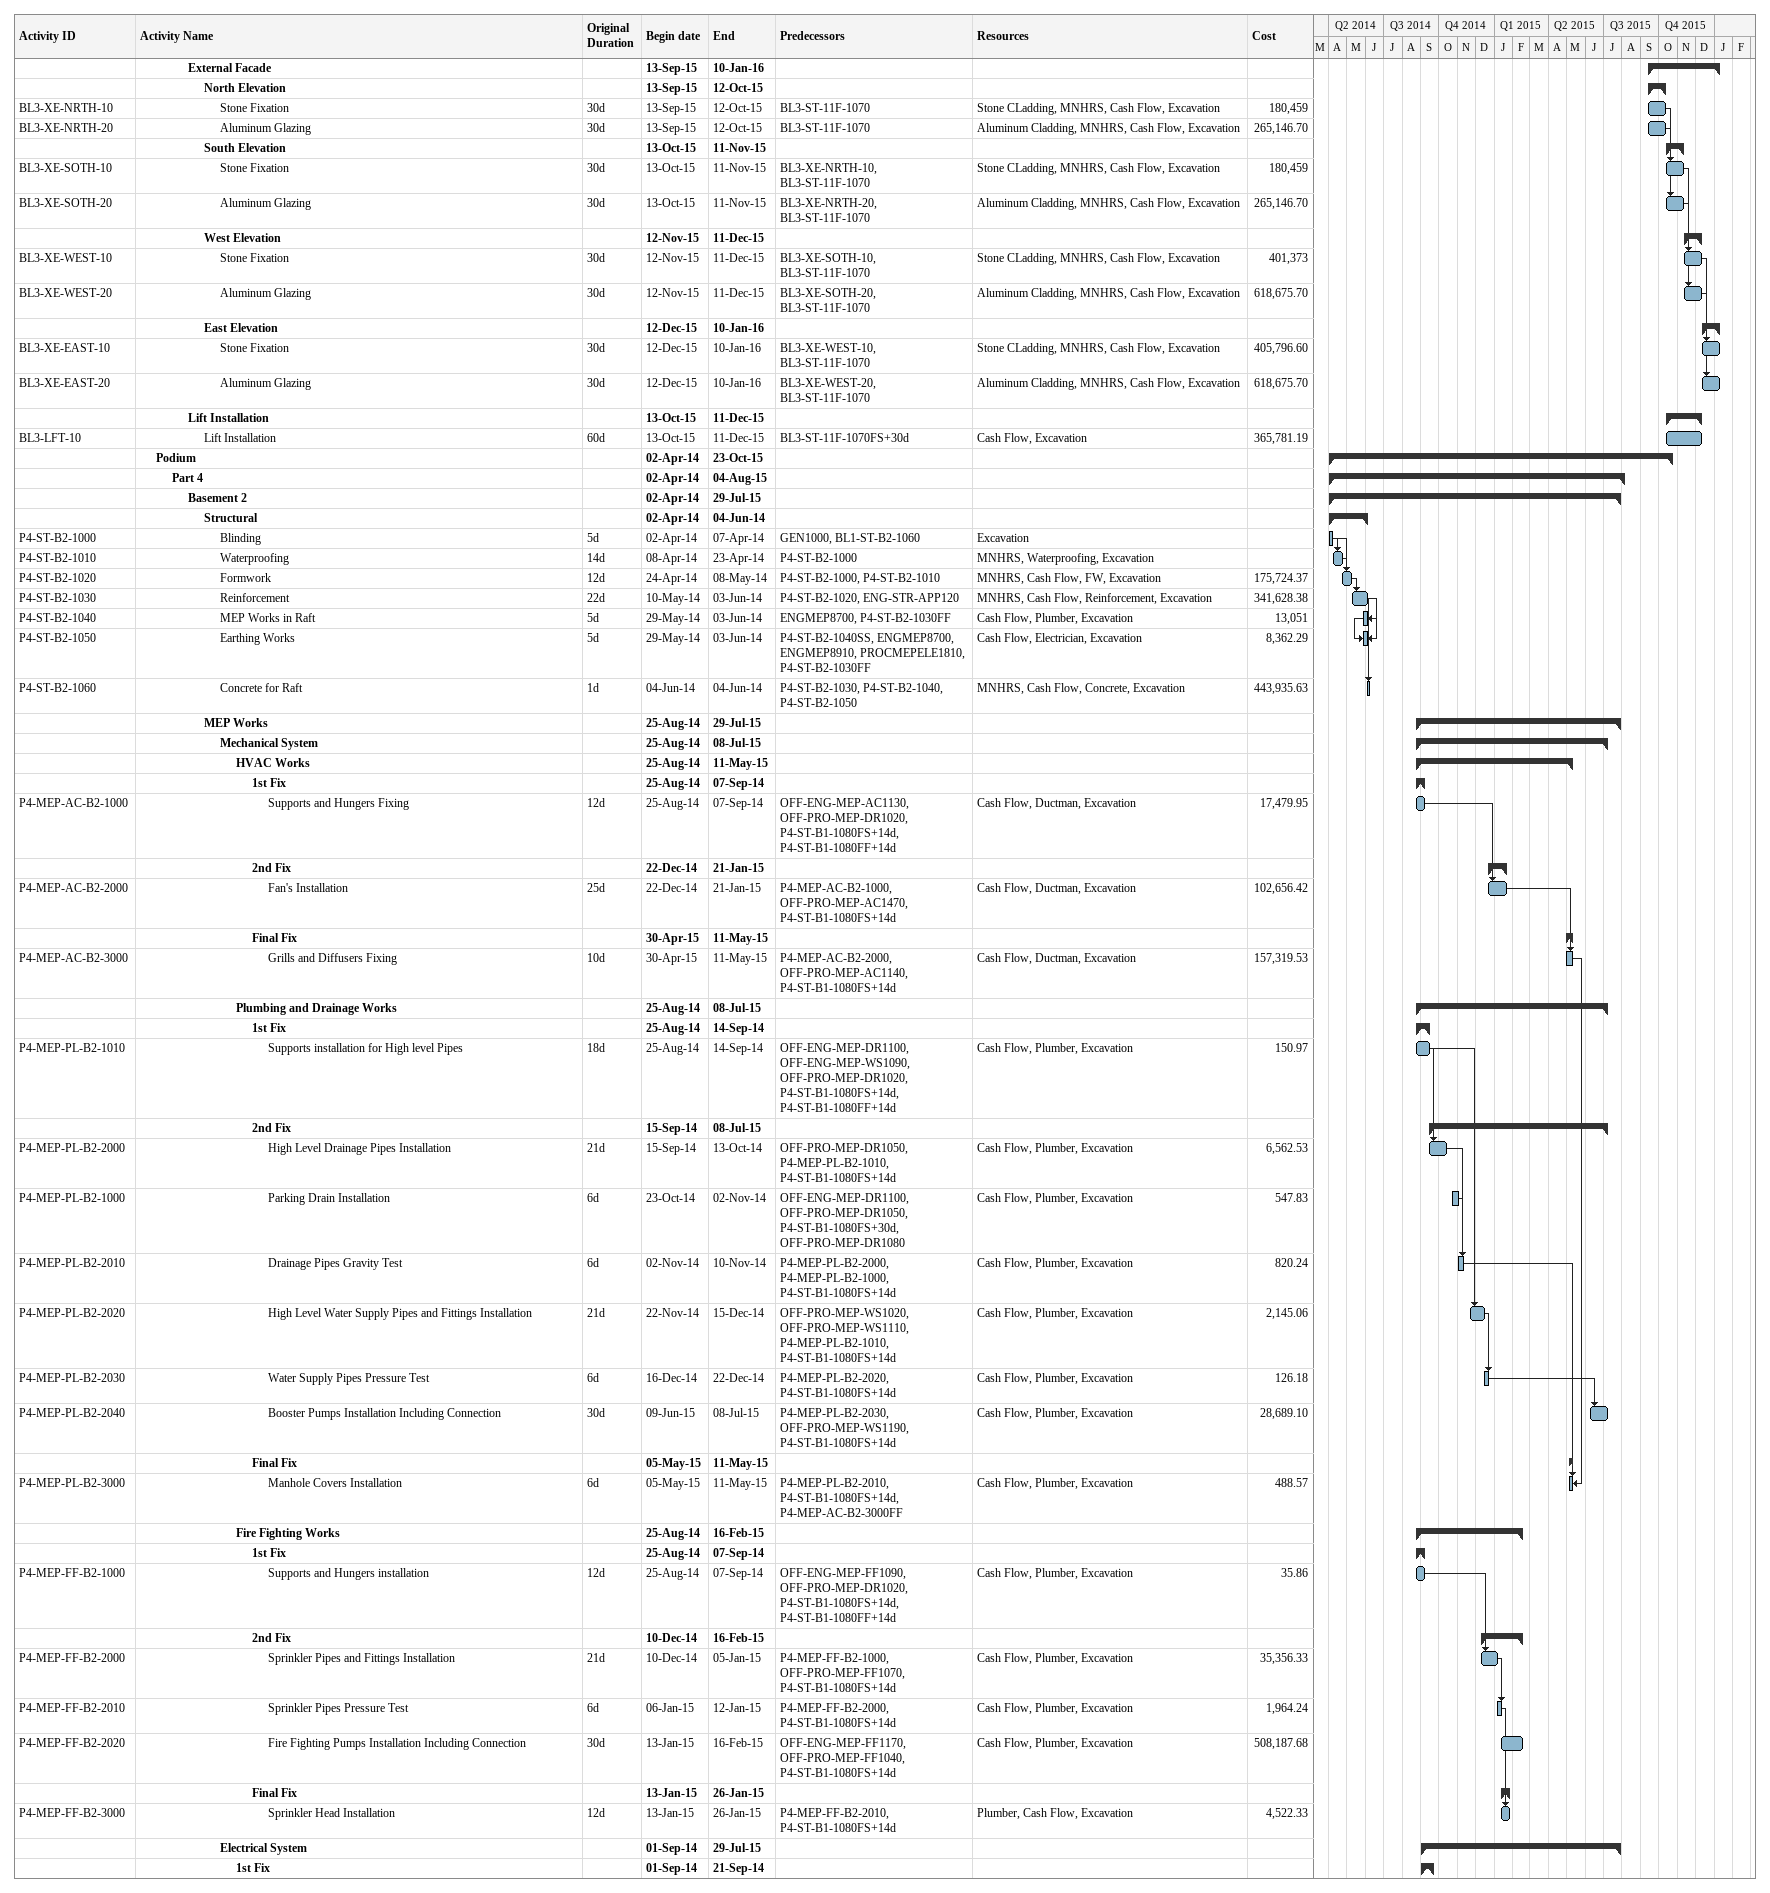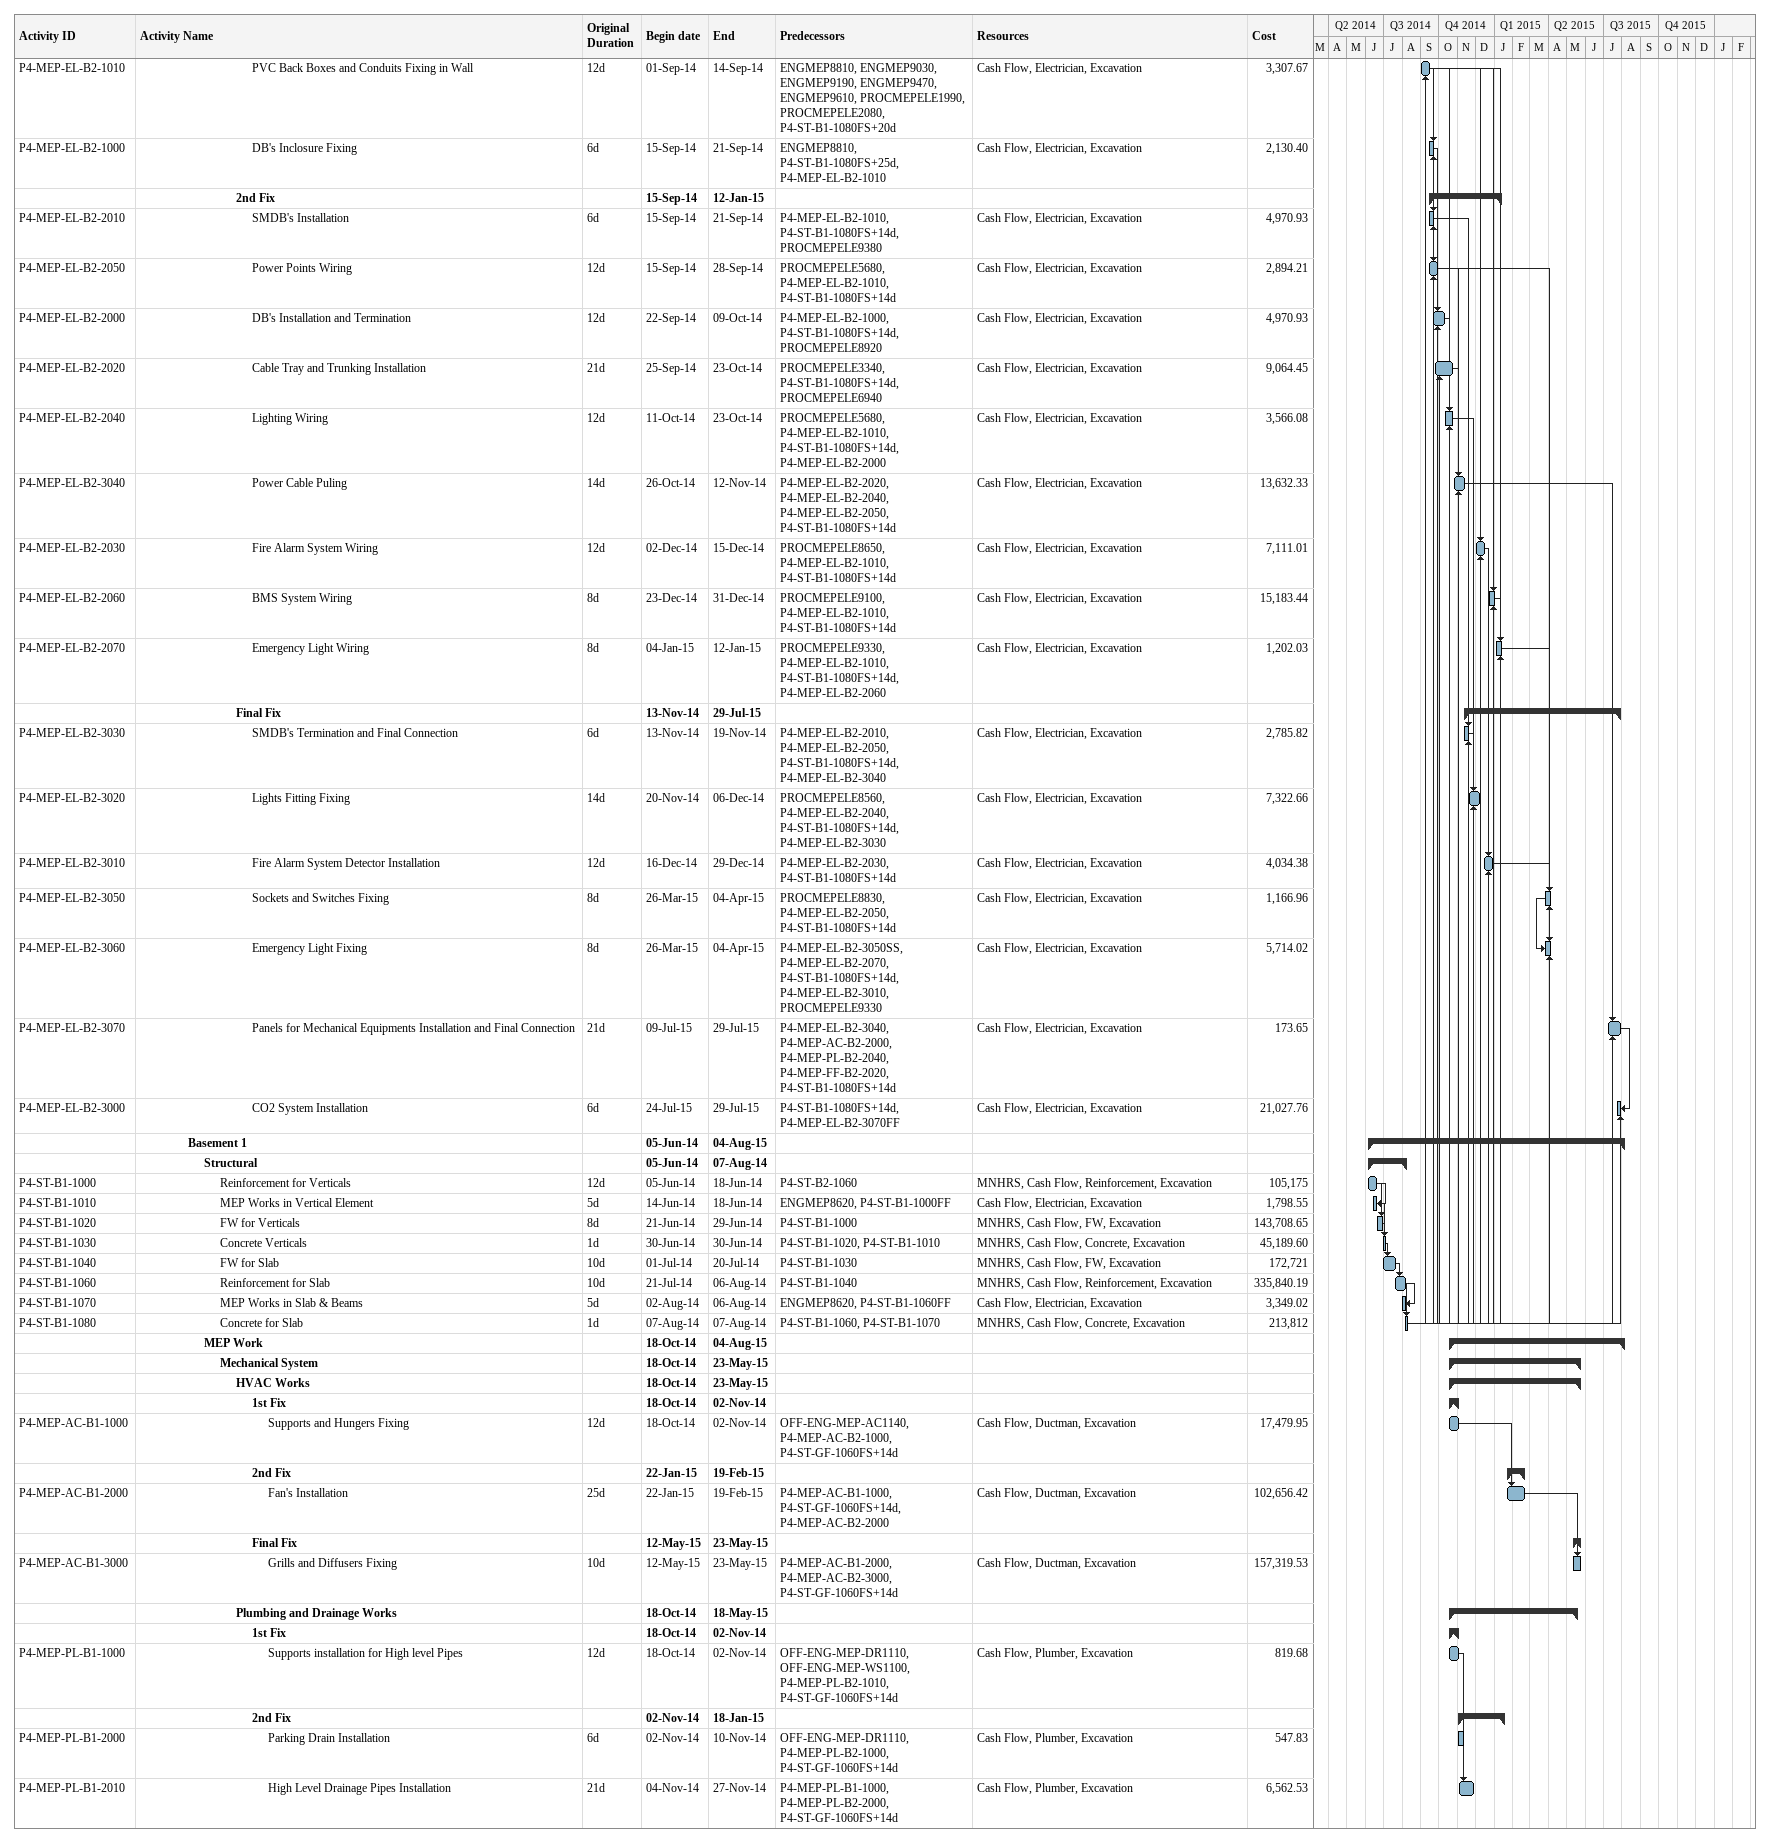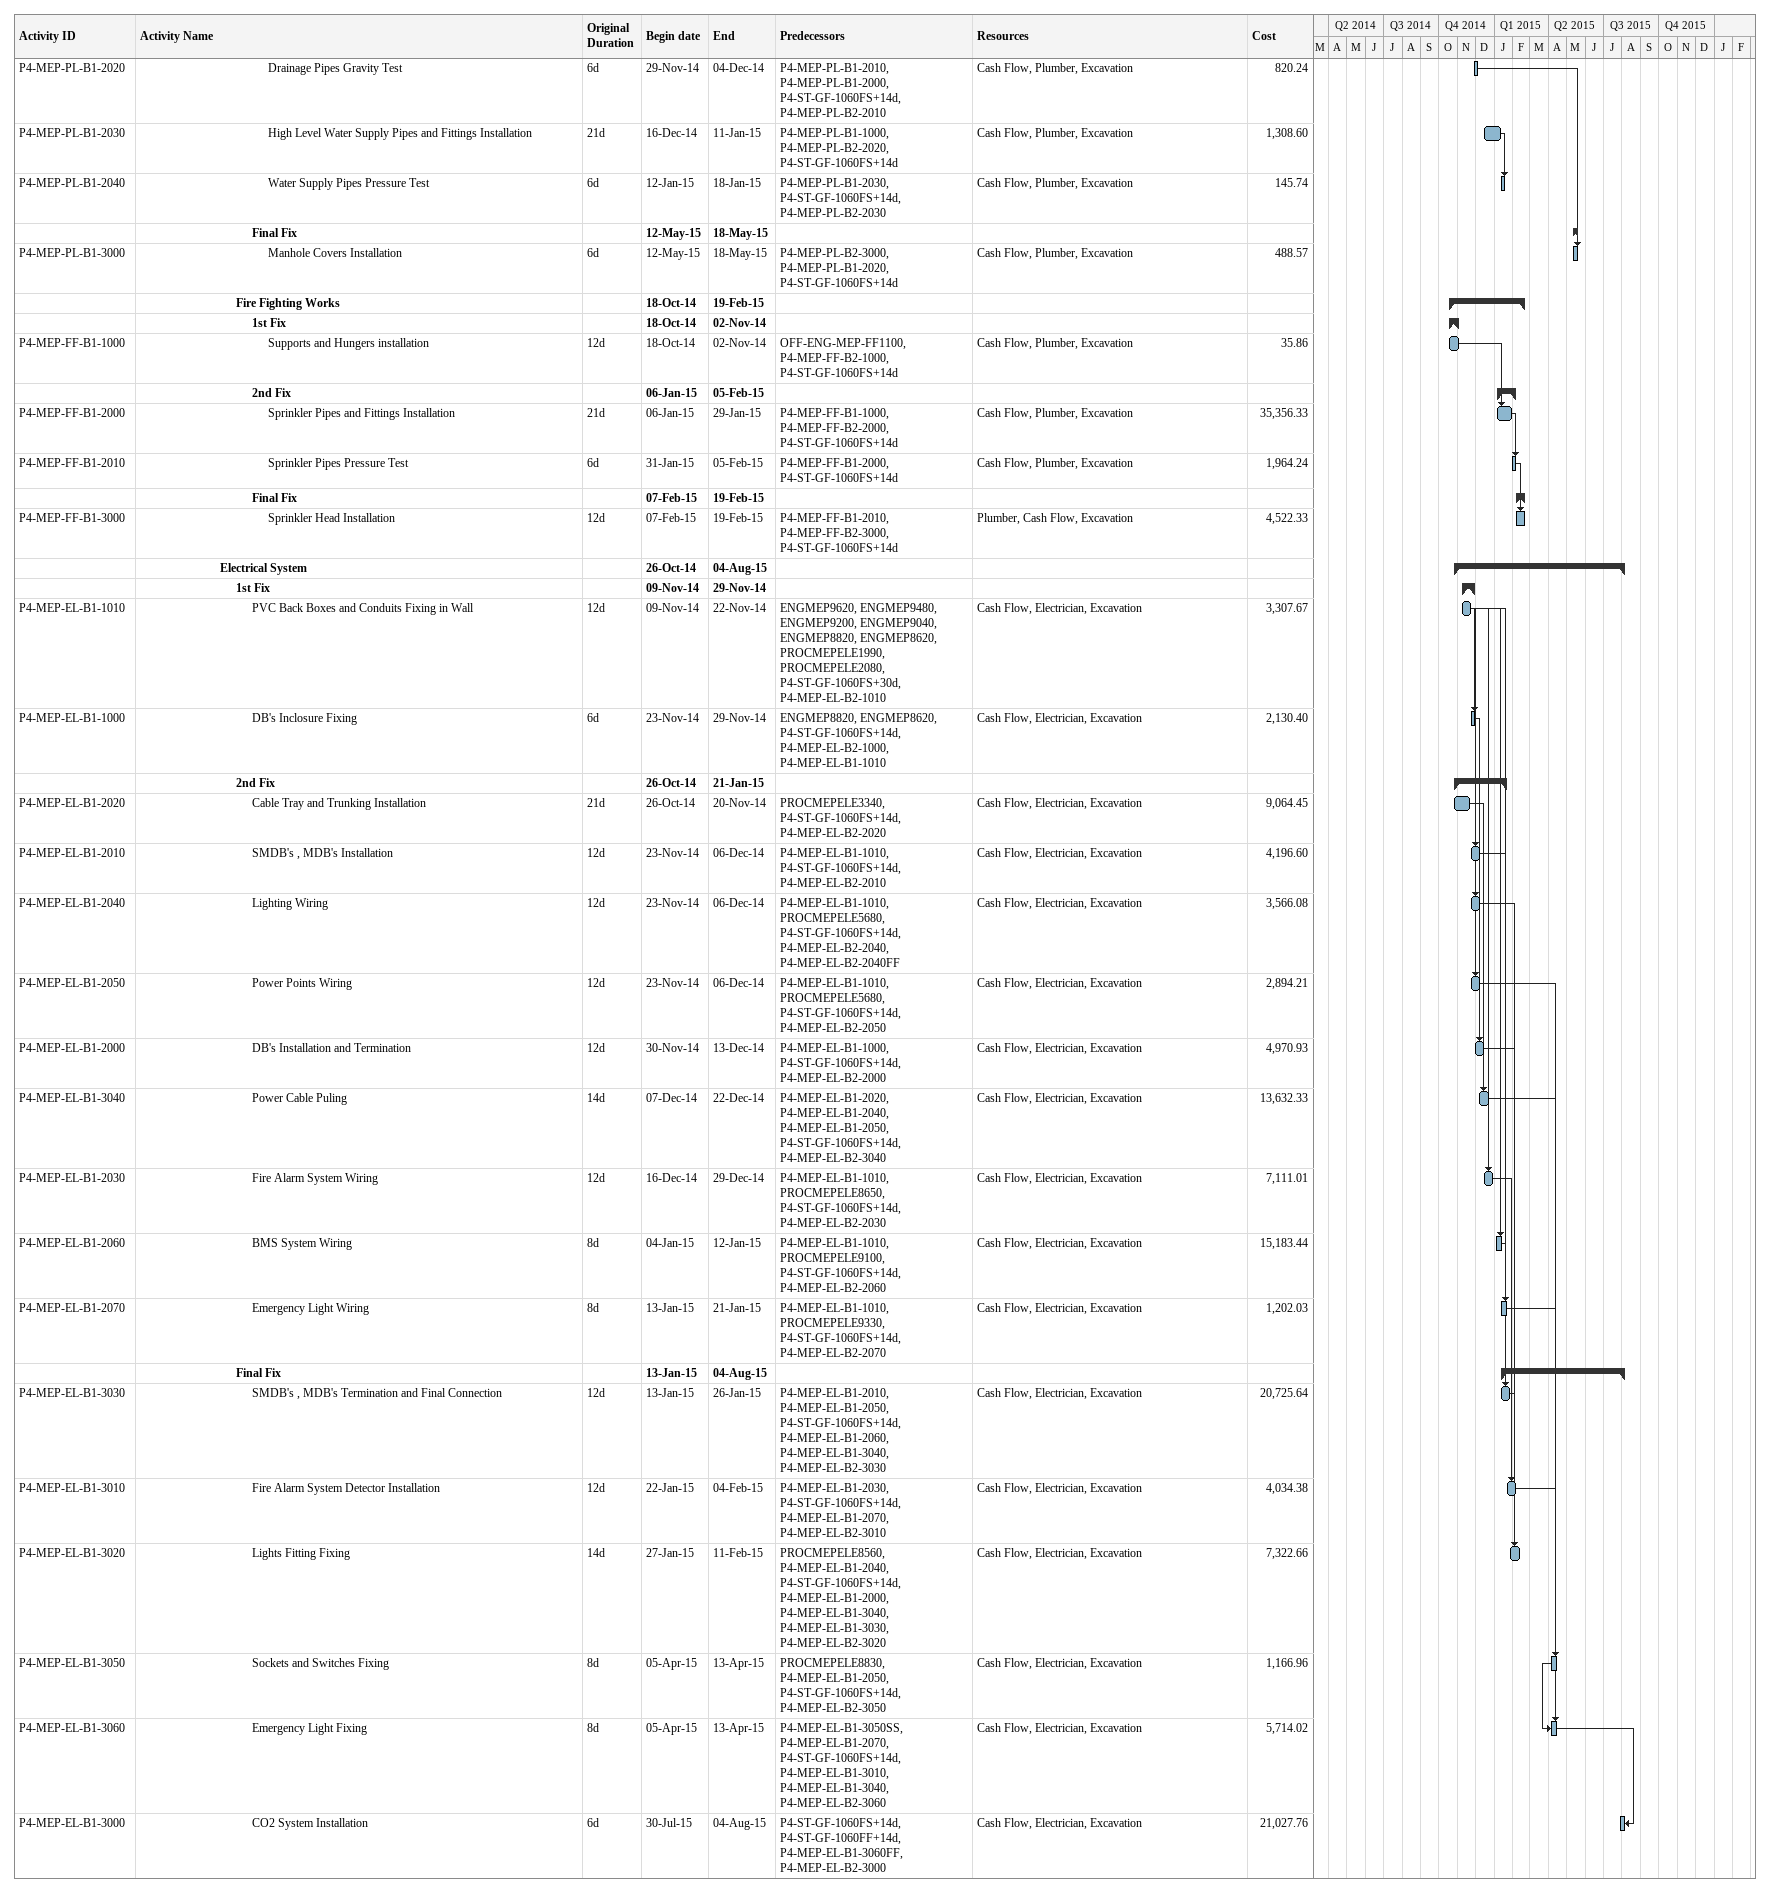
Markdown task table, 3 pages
| ID | Level | Task | Original duration | Start | Finish | Predecessors | Resources | Cost |
|---|---|---|---|---|---|---|---|---|
|  | 4 | **External Facade** |  | 2015-09-13 | 2016-01-10 |  |  |  |
|  | 5 | **North Elevation** |  | 2015-09-13 | 2015-10-12 |  |  |  |
| BL3-XE-NRTH-10 | 6 | Stone Fixation | 30d | 2015-09-13 | 2015-10-12 | BL3-ST-11F-1070 | Stone CLadding, MNHRS, Cash Flow, Excavation | 180459 |
| BL3-XE-NRTH-20 | 6 | Aluminum Glazing | 30d | 2015-09-13 | 2015-10-12 | BL3-ST-11F-1070 | Aluminum Cladding, MNHRS, Cash Flow, Excavation | 265146.70 |
|  | 5 | **South Elevation** |  | 2015-10-13 | 2015-11-11 |  |  |  |
| BL3-XE-SOTH-10 | 6 | Stone Fixation | 30d | 2015-10-13 | 2015-11-11 | BL3-XE-NRTH-10, BL3-ST-11F-1070 | Stone CLadding, MNHRS, Cash Flow, Excavation | 180459 |
| BL3-XE-SOTH-20 | 6 | Aluminum Glazing | 30d | 2015-10-13 | 2015-11-11 | BL3-XE-NRTH-20, BL3-ST-11F-1070 | Aluminum Cladding, MNHRS, Cash Flow, Excavation | 265146.70 |
|  | 5 | **West Elevation** |  | 2015-11-12 | 2015-12-11 |  |  |  |
| BL3-XE-WEST-10 | 6 | Stone Fixation | 30d | 2015-11-12 | 2015-12-11 | BL3-XE-SOTH-10, BL3-ST-11F-1070 | Stone CLadding, MNHRS, Cash Flow, Excavation | 401373 |
| BL3-XE-WEST-20 | 6 | Aluminum Glazing | 30d | 2015-11-12 | 2015-12-11 | BL3-XE-SOTH-20, BL3-ST-11F-1070 | Aluminum Cladding, MNHRS, Cash Flow, Excavation | 618675.70 |
|  | 5 | **East Elevation** |  | 2015-12-12 | 2016-01-10 |  |  |  |
| BL3-XE-EAST-10 | 6 | Stone Fixation | 30d | 2015-12-12 | 2016-01-10 | BL3-XE-WEST-10, BL3-ST-11F-1070 | Stone CLadding, MNHRS, Cash Flow, Excavation | 405796.60 |
| BL3-XE-EAST-20 | 6 | Aluminum Glazing | 30d | 2015-12-12 | 2016-01-10 | BL3-XE-WEST-20, BL3-ST-11F-1070 | Aluminum Cladding, MNHRS, Cash Flow, Excavation | 618675.70 |
|  | 4 | **Lift Installation** |  | 2015-10-13 | 2015-12-11 |  |  |  |
| BL3-LFT-10 | 5 | Lift Installation | 60d | 2015-10-13 | 2015-12-11 | BL3-ST-11F-1070FS+30d | Cash Flow, Excavation | 365781.19 |
|  | 2 | **Podium** |  | 2014-04-02 | 2015-10-23 |  |  |  |
|  | 3 | **Part 4** |  | 2014-04-02 | 2015-08-04 |  |  |  |
|  | 4 | **Basement 2** |  | 2014-04-02 | 2015-07-29 |  |  |  |
|  | 5 | **Structural** |  | 2014-04-02 | 2014-06-04 |  |  |  |
| P4-ST-B2-1000 | 6 | Blinding | 5d | 2014-04-02 | 2014-04-07 | GEN1000, BL1-ST-B2-1060 | Excavation |  |
| P4-ST-B2-1010 | 6 | Waterproofing | 14d | 2014-04-08 | 2014-04-23 | P4-ST-B2-1000 | MNHRS, Waterproofing, Excavation |  |
| P4-ST-B2-1020 | 6 | Formwork | 12d | 2014-04-24 | 2014-05-08 | P4-ST-B2-1000, P4-ST-B2-1010 | MNHRS, Cash Flow, FW, Excavation | 175724.37 |
| P4-ST-B2-1030 | 6 | Reinforcement | 22d | 2014-05-10 | 2014-06-03 | P4-ST-B2-1020, ENG-STR-APP120 | MNHRS, Cash Flow, Reinforcement, Excavation | 341628.38 |
| P4-ST-B2-1040 | 6 | MEP Works in Raft | 5d | 2014-05-29 | 2014-06-03 | ENGMEP8700, P4-ST-B2-1030FF | Cash Flow, Plumber, Excavation | 13051 |
| P4-ST-B2-1050 | 6 | Earthing Works | 5d | 2014-05-29 | 2014-06-03 | P4-ST-B2-1040SS, ENGMEP8700, ENGMEP8910, PROCMEPELE1810, P4-ST-B2-1030FF | Cash Flow, Electrician, Excavation | 8362.29 |
| P4-ST-B2-1060 | 6 | Concrete for Raft | 1d | 2014-06-04 | 2014-06-04 | P4-ST-B2-1030, P4-ST-B2-1040, P4-ST-B2-1050 | MNHRS, Cash Flow, Concrete, Excavation | 443935.63 |
|  | 5 | **MEP Works** |  | 2014-08-25 | 2015-07-29 |  |  |  |
|  | 6 | **Mechanical System** |  | 2014-08-25 | 2015-07-08 |  |  |  |
|  | 7 | **HVAC Works** |  | 2014-08-25 | 2015-05-11 |  |  |  |
|  | 8 | **1st Fix** |  | 2014-08-25 | 2014-09-07 |  |  |  |
| P4-MEP-AC-B2-1000 | 9 | Supports and Hungers Fixing | 12d | 2014-08-25 | 2014-09-07 | OFF-ENG-MEP-AC1130, OFF-PRO-MEP-DR1020, P4-ST-B1-1080FS+14d, P4-ST-B1-1080FF+14d | Cash Flow, Ductman, Excavation | 17479.95 |
|  | 8 | **2nd Fix** |  | 2014-12-22 | 2015-01-21 |  |  |  |
| P4-MEP-AC-B2-2000 | 9 | Fan's Installation | 25d | 2014-12-22 | 2015-01-21 | P4-MEP-AC-B2-1000, OFF-PRO-MEP-AC1470, P4-ST-B1-1080FS+14d | Cash Flow, Ductman, Excavation | 102656.42 |
|  | 8 | **Final Fix** |  | 2015-04-30 | 2015-05-11 |  |  |  |
| P4-MEP-AC-B2-3000 | 9 | Grills and Diffusers Fixing | 10d | 2015-04-30 | 2015-05-11 | P4-MEP-AC-B2-2000, OFF-PRO-MEP-AC1140, P4-ST-B1-1080FS+14d | Cash Flow, Ductman, Excavation | 157319.53 |
|  | 7 | **Plumbing and Drainage Works** |  | 2014-08-25 | 2015-07-08 |  |  |  |
|  | 8 | **1st Fix** |  | 2014-08-25 | 2014-09-14 |  |  |  |
| P4-MEP-PL-B2-1010 | 9 | Supports installation for High level Pipes | 18d | 2014-08-25 | 2014-09-14 | OFF-ENG-MEP-DR1100, OFF-ENG-MEP-WS1090, OFF-PRO-MEP-DR1020, P4-ST-B1-1080FS+14d, P4-ST-B1-1080FF+14d | Cash Flow, Plumber, Excavation | 150.97 |
|  | 8 | **2nd Fix** |  | 2014-09-15 | 2015-07-08 |  |  |  |
| P4-MEP-PL-B2-2000 | 9 | High Level Drainage Pipes Installation | 21d | 2014-09-15 | 2014-10-13 | OFF-PRO-MEP-DR1050, P4-MEP-PL-B2-1010, P4-ST-B1-1080FS+14d | Cash Flow, Plumber, Excavation | 6562.53 |
| P4-MEP-PL-B2-1000 | 9 | Parking Drain Installation | 6d | 2014-10-23 | 2014-11-02 | OFF-ENG-MEP-DR1100, OFF-PRO-MEP-DR1050, P4-ST-B1-1080FS+30d, OFF-PRO-MEP-DR1080 | Cash Flow, Plumber, Excavation | 547.83 |
| P4-MEP-PL-B2-2010 | 9 | Drainage Pipes Gravity Test | 6d | 2014-11-02 | 2014-11-10 | P4-MEP-PL-B2-2000, P4-MEP-PL-B2-1000, P4-ST-B1-1080FS+14d | Cash Flow, Plumber, Excavation | 820.24 |
| P4-MEP-PL-B2-2020 | 9 | High Level Water Supply Pipes and Fittings Installation | 21d | 2014-11-22 | 2014-12-15 | OFF-PRO-MEP-WS1020, OFF-PRO-MEP-WS1110, P4-MEP-PL-B2-1010, P4-ST-B1-1080FS+14d | Cash Flow, Plumber, Excavation | 2145.06 |
| P4-MEP-PL-B2-2030 | 9 | Water Supply Pipes Pressure Test | 6d | 2014-12-16 | 2014-12-22 | P4-MEP-PL-B2-2020, P4-ST-B1-1080FS+14d | Cash Flow, Plumber, Excavation | 126.18 |
| P4-MEP-PL-B2-2040 | 9 | Booster Pumps Installation Including Connection | 30d | 2015-06-09 | 2015-07-08 | P4-MEP-PL-B2-2030, OFF-PRO-MEP-WS1190, P4-ST-B1-1080FS+14d | Cash Flow, Plumber, Excavation | 28689.10 |
|  | 8 | **Final Fix** |  | 2015-05-05 | 2015-05-11 |  |  |  |
| P4-MEP-PL-B2-3000 | 9 | Manhole Covers Installation | 6d | 2015-05-05 | 2015-05-11 | P4-MEP-PL-B2-2010, P4-ST-B1-1080FS+14d, P4-MEP-AC-B2-3000FF | Cash Flow, Plumber, Excavation | 488.57 |
|  | 7 | **Fire Fighting Works** |  | 2014-08-25 | 2015-02-16 |  |  |  |
|  | 8 | **1st Fix** |  | 2014-08-25 | 2014-09-07 |  |  |  |
| P4-MEP-FF-B2-1000 | 9 | Supports and Hungers installation | 12d | 2014-08-25 | 2014-09-07 | OFF-ENG-MEP-FF1090, OFF-PRO-MEP-DR1020, P4-ST-B1-1080FS+14d, P4-ST-B1-1080FF+14d | Cash Flow, Plumber, Excavation | 35.86 |
|  | 8 | **2nd Fix** |  | 2014-12-10 | 2015-02-16 |  |  |  |
| P4-MEP-FF-B2-2000 | 9 | Sprinkler Pipes and Fittings Installation | 21d | 2014-12-10 | 2015-01-05 | P4-MEP-FF-B2-1000, OFF-PRO-MEP-FF1070, P4-ST-B1-1080FS+14d | Cash Flow, Plumber, Excavation | 35356.33 |
| P4-MEP-FF-B2-2010 | 9 | Sprinkler Pipes Pressure Test | 6d | 2015-01-06 | 2015-01-12 | P4-MEP-FF-B2-2000, P4-ST-B1-1080FS+14d | Cash Flow, Plumber, Excavation | 1964.24 |
| P4-MEP-FF-B2-2020 | 9 | Fire Fighting Pumps Installation Including Connection | 30d | 2015-01-13 | 2015-02-16 | OFF-ENG-MEP-FF1170, OFF-PRO-MEP-FF1040, P4-ST-B1-1080FS+14d | Cash Flow, Plumber, Excavation | 508187.68 |
|  | 8 | **Final Fix** |  | 2015-01-13 | 2015-01-26 |  |  |  |
| P4-MEP-FF-B2-3000 | 9 | Sprinkler Head Installation | 12d | 2015-01-13 | 2015-01-26 | P4-MEP-FF-B2-2010, P4-ST-B1-1080FS+14d | Plumber, Cash Flow, Excavation | 4522.33 |
|  | 6 | **Electrical System** |  | 2014-09-01 | 2015-07-29 |  |  |  |
|  | 7 | **1st Fix** |  | 2014-09-01 | 2014-09-21 |  |  |  |
| P4-MEP-EL-B2-1010 | 8 | PVC Back Boxes and Conduits Fixing in Wall | 12d | 2014-09-01 | 2014-09-14 | ENGMEP8810, ENGMEP9030, ENGMEP9190, ENGMEP9470, ENGMEP9610, PROCMEPELE1990, PROCMEPELE2080, P4-ST-B1-1080FS+20d | Cash Flow, Electrician, Excavation | 3307.67 |
| P4-MEP-EL-B2-1000 | 8 | DB's Inclosure Fixing | 6d | 2014-09-15 | 2014-09-21 | ENGMEP8810, P4-ST-B1-1080FS+25d, P4-MEP-EL-B2-1010 | Cash Flow, Electrician, Excavation | 2130.40 |
|  | 7 | **2nd Fix** |  | 2014-09-15 | 2015-01-12 |  |  |  |
| P4-MEP-EL-B2-2010 | 8 | SMDB's Installation | 6d | 2014-09-15 | 2014-09-21 | P4-MEP-EL-B2-1010, P4-ST-B1-1080FS+14d, PROCMEPELE9380 | Cash Flow, Electrician, Excavation | 4970.93 |
| P4-MEP-EL-B2-2050 | 8 | Power Points Wiring | 12d | 2014-09-15 | 2014-09-28 | PROCMEPELE5680, P4-MEP-EL-B2-1010, P4-ST-B1-1080FS+14d | Cash Flow, Electrician, Excavation | 2894.21 |
| P4-MEP-EL-B2-2000 | 8 | DB's Installation and Termination | 12d | 2014-09-22 | 2014-10-09 | P4-MEP-EL-B2-1000, P4-ST-B1-1080FS+14d, PROCMEPELE8920 | Cash Flow, Electrician, Excavation | 4970.93 |
| P4-MEP-EL-B2-2020 | 8 | Cable Tray and Trunking Installation | 21d | 2014-09-25 | 2014-10-23 | PROCMEPELE3340, P4-ST-B1-1080FS+14d, PROCMEPELE6940 | Cash Flow, Electrician, Excavation | 9064.45 |
| P4-MEP-EL-B2-2040 | 8 | Lighting Wiring | 12d | 2014-10-11 | 2014-10-23 | PROCMEPELE5680, P4-MEP-EL-B2-1010, P4-ST-B1-1080FS+14d, P4-MEP-EL-B2-2000 | Cash Flow, Electrician, Excavation | 3566.08 |
| P4-MEP-EL-B2-3040 | 8 | Power Cable Puling | 14d | 2014-10-26 | 2014-11-12 | P4-MEP-EL-B2-2020, P4-MEP-EL-B2-2040, P4-MEP-EL-B2-2050, P4-ST-B1-1080FS+14d | Cash Flow, Electrician, Excavation | 13632.33 |
| P4-MEP-EL-B2-2030 | 8 | Fire Alarm System Wiring | 12d | 2014-12-02 | 2014-12-15 | PROCMEPELE8650, P4-MEP-EL-B2-1010, P4-ST-B1-1080FS+14d | Cash Flow, Electrician, Excavation | 7111.01 |
| P4-MEP-EL-B2-2060 | 8 | BMS System Wiring | 8d | 2014-12-23 | 2014-12-31 | PROCMEPELE9100, P4-MEP-EL-B2-1010, P4-ST-B1-1080FS+14d | Cash Flow, Electrician, Excavation | 15183.44 |
| P4-MEP-EL-B2-2070 | 8 | Emergency Light Wiring | 8d | 2015-01-04 | 2015-01-12 | PROCMEPELE9330, P4-MEP-EL-B2-1010, P4-ST-B1-1080FS+14d, P4-MEP-EL-B2-2060 | Cash Flow, Electrician, Excavation | 1202.03 |
|  | 7 | **Final Fix** |  | 2014-11-13 | 2015-07-29 |  |  |  |
| P4-MEP-EL-B2-3030 | 8 | SMDB's Termination and Final Connection | 6d | 2014-11-13 | 2014-11-19 | P4-MEP-EL-B2-2010, P4-MEP-EL-B2-2050, P4-ST-B1-1080FS+14d, P4-MEP-EL-B2-3040 | Cash Flow, Electrician, Excavation | 2785.82 |
| P4-MEP-EL-B2-3020 | 8 | Lights Fitting Fixing | 14d | 2014-11-20 | 2014-12-06 | PROCMEPELE8560, P4-MEP-EL-B2-2040, P4-ST-B1-1080FS+14d, P4-MEP-EL-B2-3030 | Cash Flow, Electrician, Excavation | 7322.66 |
| P4-MEP-EL-B2-3010 | 8 | Fire Alarm System Detector Installation | 12d | 2014-12-16 | 2014-12-29 | P4-MEP-EL-B2-2030, P4-ST-B1-1080FS+14d | Cash Flow, Electrician, Excavation | 4034.38 |
| P4-MEP-EL-B2-3050 | 8 | Sockets and Switches Fixing | 8d | 2015-03-26 | 2015-04-04 | PROCMEPELE8830, P4-MEP-EL-B2-2050, P4-ST-B1-1080FS+14d | Cash Flow, Electrician, Excavation | 1166.96 |
| P4-MEP-EL-B2-3060 | 8 | Emergency Light Fixing | 8d | 2015-03-26 | 2015-04-04 | P4-MEP-EL-B2-3050SS, P4-MEP-EL-B2-2070, P4-ST-B1-1080FS+14d, P4-MEP-EL-B2-3010, PROCMEPELE9330 | Cash Flow, Electrician, Excavation | 5714.02 |
| P4-MEP-EL-B2-3070 | 8 | Panels for Mechanical Equipments Installation and Final Connection | 21d | 2015-07-09 | 2015-07-29 | P4-MEP-EL-B2-3040, P4-MEP-AC-B2-2000, P4-MEP-PL-B2-2040, P4-MEP-FF-B2-2020, P4-ST-B1-1080FS+14d | Cash Flow, Electrician, Excavation | 173.65 |
| P4-MEP-EL-B2-3000 | 8 | CO2 System Installation | 6d | 2015-07-24 | 2015-07-29 | P4-ST-B1-1080FS+14d, P4-MEP-EL-B2-3070FF | Cash Flow, Electrician, Excavation | 21027.76 |
|  | 4 | **Basement 1** |  | 2014-06-05 | 2015-08-04 |  |  |  |
|  | 5 | **Structural** |  | 2014-06-05 | 2014-08-07 |  |  |  |
| P4-ST-B1-1000 | 6 | Reinforcement for Verticals | 12d | 2014-06-05 | 2014-06-18 | P4-ST-B2-1060 | MNHRS, Cash Flow, Reinforcement, Excavation | 105175 |
| P4-ST-B1-1010 | 6 | MEP Works in Vertical Element | 5d | 2014-06-14 | 2014-06-18 | ENGMEP8620, P4-ST-B1-1000FF | Cash Flow, Electrician, Excavation | 1798.55 |
| P4-ST-B1-1020 | 6 | FW for Verticals | 8d | 2014-06-21 | 2014-06-29 | P4-ST-B1-1000 | MNHRS, Cash Flow, FW, Excavation | 143708.65 |
| P4-ST-B1-1030 | 6 | Concrete Verticals | 1d | 2014-06-30 | 2014-06-30 | P4-ST-B1-1020, P4-ST-B1-1010 | MNHRS, Cash Flow, Concrete, Excavation | 45189.60 |
| P4-ST-B1-1040 | 6 | FW for Slab | 10d | 2014-07-01 | 2014-07-20 | P4-ST-B1-1030 | MNHRS, Cash Flow, FW, Excavation | 172721 |
| P4-ST-B1-1060 | 6 | Reinforcement for Slab | 10d | 2014-07-21 | 2014-08-06 | P4-ST-B1-1040 | MNHRS, Cash Flow, Reinforcement, Excavation | 335840.19 |
| P4-ST-B1-1070 | 6 | MEP Works in Slab & Beams | 5d | 2014-08-02 | 2014-08-06 | ENGMEP8620, P4-ST-B1-1060FF | Cash Flow, Electrician, Excavation | 3349.02 |
| P4-ST-B1-1080 | 6 | Concrete for Slab | 1d | 2014-08-07 | 2014-08-07 | P4-ST-B1-1060, P4-ST-B1-1070 | MNHRS, Cash Flow, Concrete, Excavation | 213812 |
|  | 5 | **MEP Work** |  | 2014-10-18 | 2015-08-04 |  |  |  |
|  | 6 | **Mechanical System** |  | 2014-10-18 | 2015-05-23 |  |  |  |
|  | 7 | **HVAC Works** |  | 2014-10-18 | 2015-05-23 |  |  |  |
|  | 8 | **1st Fix** |  | 2014-10-18 | 2014-11-02 |  |  |  |
| P4-MEP-AC-B1-1000 | 9 | Supports and Hungers Fixing | 12d | 2014-10-18 | 2014-11-02 | OFF-ENG-MEP-AC1140, P4-MEP-AC-B2-1000, P4-ST-GF-1060FS+14d | Cash Flow, Ductman, Excavation | 17479.95 |
|  | 8 | **2nd Fix** |  | 2015-01-22 | 2015-02-19 |  |  |  |
| P4-MEP-AC-B1-2000 | 9 | Fan's Installation | 25d | 2015-01-22 | 2015-02-19 | P4-MEP-AC-B1-1000, P4-ST-GF-1060FS+14d, P4-MEP-AC-B2-2000 | Cash Flow, Ductman, Excavation | 102656.42 |
|  | 8 | **Final Fix** |  | 2015-05-12 | 2015-05-23 |  |  |  |
| P4-MEP-AC-B1-3000 | 9 | Grills and Diffusers Fixing | 10d | 2015-05-12 | 2015-05-23 | P4-MEP-AC-B1-2000, P4-MEP-AC-B2-3000, P4-ST-GF-1060FS+14d | Cash Flow, Ductman, Excavation | 157319.53 |
|  | 7 | **Plumbing and Drainage Works** |  | 2014-10-18 | 2015-05-18 |  |  |  |
|  | 8 | **1st Fix** |  | 2014-10-18 | 2014-11-02 |  |  |  |
| P4-MEP-PL-B1-1000 | 9 | Supports installation for High level Pipes | 12d | 2014-10-18 | 2014-11-02 | OFF-ENG-MEP-DR1110, OFF-ENG-MEP-WS1100, P4-MEP-PL-B2-1010, P4-ST-GF-1060FS+14d | Cash Flow, Plumber, Excavation | 819.68 |
|  | 8 | **2nd Fix** |  | 2014-11-02 | 2015-01-18 |  |  |  |
| P4-MEP-PL-B1-2000 | 9 | Parking Drain Installation | 6d | 2014-11-02 | 2014-11-10 | OFF-ENG-MEP-DR1110, P4-MEP-PL-B2-1000, P4-ST-GF-1060FS+14d | Cash Flow, Plumber, Excavation | 547.83 |
| P4-MEP-PL-B1-2010 | 9 | High Level Drainage Pipes Installation | 21d | 2014-11-04 | 2014-11-27 | P4-MEP-PL-B1-1000, P4-MEP-PL-B2-2000, P4-ST-GF-1060FS+14d | Cash Flow, Plumber, Excavation | 6562.53 |
| P4-MEP-PL-B1-2020 | 9 | Drainage Pipes Gravity Test | 6d | 2014-11-29 | 2014-12-04 | P4-MEP-PL-B1-2010, P4-MEP-PL-B1-2000, P4-ST-GF-1060FS+14d, P4-MEP-PL-B2-2010 | Cash Flow, Plumber, Excavation | 820.24 |
| P4-MEP-PL-B1-2030 | 9 | High Level Water Supply Pipes and Fittings Installation | 21d | 2014-12-16 | 2015-01-11 | P4-MEP-PL-B1-1000, P4-MEP-PL-B2-2020, P4-ST-GF-1060FS+14d | Cash Flow, Plumber, Excavation | 1308.60 |
| P4-MEP-PL-B1-2040 | 9 | Water Supply Pipes Pressure Test | 6d | 2015-01-12 | 2015-01-18 | P4-MEP-PL-B1-2030, P4-ST-GF-1060FS+14d, P4-MEP-PL-B2-2030 | Cash Flow, Plumber, Excavation | 145.74 |
|  | 8 | **Final Fix** |  | 2015-05-12 | 2015-05-18 |  |  |  |
| P4-MEP-PL-B1-3000 | 9 | Manhole Covers Installation | 6d | 2015-05-12 | 2015-05-18 | P4-MEP-PL-B2-3000, P4-MEP-PL-B1-2020, P4-ST-GF-1060FS+14d | Cash Flow, Plumber, Excavation | 488.57 |
|  | 7 | **Fire Fighting Works** |  | 2014-10-18 | 2015-02-19 |  |  |  |
|  | 8 | **1st Fix** |  | 2014-10-18 | 2014-11-02 |  |  |  |
| P4-MEP-FF-B1-1000 | 9 | Supports and Hungers installation | 12d | 2014-10-18 | 2014-11-02 | OFF-ENG-MEP-FF1100, P4-MEP-FF-B2-1000, P4-ST-GF-1060FS+14d | Cash Flow, Plumber, Excavation | 35.86 |
|  | 8 | **2nd Fix** |  | 2015-01-06 | 2015-02-05 |  |  |  |
| P4-MEP-FF-B1-2000 | 9 | Sprinkler Pipes and Fittings Installation | 21d | 2015-01-06 | 2015-01-29 | P4-MEP-FF-B1-1000, P4-MEP-FF-B2-2000, P4-ST-GF-1060FS+14d | Cash Flow, Plumber, Excavation | 35356.33 |
| P4-MEP-FF-B1-2010 | 9 | Sprinkler Pipes Pressure Test | 6d | 2015-01-31 | 2015-02-05 | P4-MEP-FF-B1-2000, P4-ST-GF-1060FS+14d | Cash Flow, Plumber, Excavation | 1964.24 |
|  | 8 | **Final Fix** |  | 2015-02-07 | 2015-02-19 |  |  |  |
| P4-MEP-FF-B1-3000 | 9 | Sprinkler Head Installation | 12d | 2015-02-07 | 2015-02-19 | P4-MEP-FF-B1-2010, P4-MEP-FF-B2-3000, P4-ST-GF-1060FS+14d | Plumber, Cash Flow, Excavation | 4522.33 |
|  | 6 | **Electrical System** |  | 2014-10-26 | 2015-08-04 |  |  |  |
|  | 7 | **1st Fix** |  | 2014-11-09 | 2014-11-29 |  |  |  |
| P4-MEP-EL-B1-1010 | 8 | PVC Back Boxes and Conduits Fixing in Wall | 12d | 2014-11-09 | 2014-11-22 | ENGMEP9620, ENGMEP9480, ENGMEP9200, ENGMEP9040, ENGMEP8820, ENGMEP8620, PROCMEPELE1990, PROCMEPELE2080, P4-ST-GF-1060FS+30d, P4-MEP-EL-B2-1010 | Cash Flow, Electrician, Excavation | 3307.67 |
| P4-MEP-EL-B1-1000 | 8 | DB's Inclosure Fixing | 6d | 2014-11-23 | 2014-11-29 | ENGMEP8820, ENGMEP8620, P4-ST-GF-1060FS+14d, P4-MEP-EL-B2-1000, P4-MEP-EL-B1-1010 | Cash Flow, Electrician, Excavation | 2130.40 |
|  | 7 | **2nd Fix** |  | 2014-10-26 | 2015-01-21 |  |  |  |
| P4-MEP-EL-B1-2020 | 8 | Cable Tray and Trunking Installation | 21d | 2014-10-26 | 2014-11-20 | PROCMEPELE3340, P4-ST-GF-1060FS+14d, P4-MEP-EL-B2-2020 | Cash Flow, Electrician, Excavation | 9064.45 |
| P4-MEP-EL-B1-2010 | 8 | SMDB's , MDB's Installation | 12d | 2014-11-23 | 2014-12-06 | P4-MEP-EL-B1-1010, P4-ST-GF-1060FS+14d, P4-MEP-EL-B2-2010 | Cash Flow, Electrician, Excavation | 4196.60 |
| P4-MEP-EL-B1-2040 | 8 | Lighting Wiring | 12d | 2014-11-23 | 2014-12-06 | P4-MEP-EL-B1-1010, PROCMEPELE5680, P4-ST-GF-1060FS+14d, P4-MEP-EL-B2-2040, P4-MEP-EL-B2-2040FF | Cash Flow, Electrician, Excavation | 3566.08 |
| P4-MEP-EL-B1-2050 | 8 | Power Points Wiring | 12d | 2014-11-23 | 2014-12-06 | P4-MEP-EL-B1-1010, PROCMEPELE5680, P4-ST-GF-1060FS+14d, P4-MEP-EL-B2-2050 | Cash Flow, Electrician, Excavation | 2894.21 |
| P4-MEP-EL-B1-2000 | 8 | DB's Installation and Termination | 12d | 2014-11-30 | 2014-12-13 | P4-MEP-EL-B1-1000, P4-ST-GF-1060FS+14d, P4-MEP-EL-B2-2000 | Cash Flow, Electrician, Excavation | 4970.93 |
| P4-MEP-EL-B1-3040 | 8 | Power Cable Puling | 14d | 2014-12-07 | 2014-12-22 | P4-MEP-EL-B1-2020, P4-MEP-EL-B1-2040, P4-MEP-EL-B1-2050, P4-ST-GF-1060FS+14d, P4-MEP-EL-B2-3040 | Cash Flow, Electrician, Excavation | 13632.33 |
| P4-MEP-EL-B1-2030 | 8 | Fire Alarm System Wiring | 12d | 2014-12-16 | 2014-12-29 | P4-MEP-EL-B1-1010, PROCMEPELE8650, P4-ST-GF-1060FS+14d, P4-MEP-EL-B2-2030 | Cash Flow, Electrician, Excavation | 7111.01 |
| P4-MEP-EL-B1-2060 | 8 | BMS System Wiring | 8d | 2015-01-04 | 2015-01-12 | P4-MEP-EL-B1-1010, PROCMEPELE9100, P4-ST-GF-1060FS+14d, P4-MEP-EL-B2-2060 | Cash Flow, Electrician, Excavation | 15183.44 |
| P4-MEP-EL-B1-2070 | 8 | Emergency Light Wiring | 8d | 2015-01-13 | 2015-01-21 | P4-MEP-EL-B1-1010, PROCMEPELE9330, P4-ST-GF-1060FS+14d, P4-MEP-EL-B2-2070 | Cash Flow, Electrician, Excavation | 1202.03 |
|  | 7 | **Final Fix** |  | 2015-01-13 | 2015-08-04 |  |  |  |
| P4-MEP-EL-B1-3030 | 8 | SMDB's , MDB's Termination and Final Connection | 12d | 2015-01-13 | 2015-01-26 | P4-MEP-EL-B1-2010, P4-MEP-EL-B1-2050, P4-ST-GF-1060FS+14d, P4-MEP-EL-B1-2060, P4-MEP-EL-B1-3040, P4-MEP-EL-B2-3030 | Cash Flow, Electrician, Excavation | 20725.64 |
| P4-MEP-EL-B1-3010 | 8 | Fire Alarm System Detector Installation | 12d | 2015-01-22 | 2015-02-04 | P4-MEP-EL-B1-2030, P4-ST-GF-1060FS+14d, P4-MEP-EL-B1-2070, P4-MEP-EL-B2-3010 | Cash Flow, Electrician, Excavation | 4034.38 |
| P4-MEP-EL-B1-3020 | 8 | Lights Fitting Fixing | 14d | 2015-01-27 | 2015-02-11 | PROCMEPELE8560, P4-MEP-EL-B1-2040, P4-ST-GF-1060FS+14d, P4-MEP-EL-B1-2000, P4-MEP-EL-B1-3040, P4-MEP-EL-B1-3030, P4-MEP-EL-B2-3020 | Cash Flow, Electrician, Excavation | 7322.66 |
| P4-MEP-EL-B1-3050 | 8 | Sockets and Switches Fixing | 8d | 2015-04-05 | 2015-04-13 | PROCMEPELE8830, P4-MEP-EL-B1-2050, P4-ST-GF-1060FS+14d, P4-MEP-EL-B2-3050 | Cash Flow, Electrician, Excavation | 1166.96 |
| P4-MEP-EL-B1-3060 | 8 | Emergency Light Fixing | 8d | 2015-04-05 | 2015-04-13 | P4-MEP-EL-B1-3050SS, P4-MEP-EL-B1-2070, P4-ST-GF-1060FS+14d, P4-MEP-EL-B1-3010, P4-MEP-EL-B1-3040, P4-MEP-EL-B2-3060 | Cash Flow, Electrician, Excavation | 5714.02 |
| P4-MEP-EL-B1-3000 | 8 | CO2 System Installation | 6d | 2015-07-30 | 2015-08-04 | P4-ST-GF-1060FS+14d, P4-ST-GF-1060FF+14d, P4-MEP-EL-B1-3060FF, P4-MEP-EL-B2-3000 | Cash Flow, Electrician, Excavation | 21027.76 |
